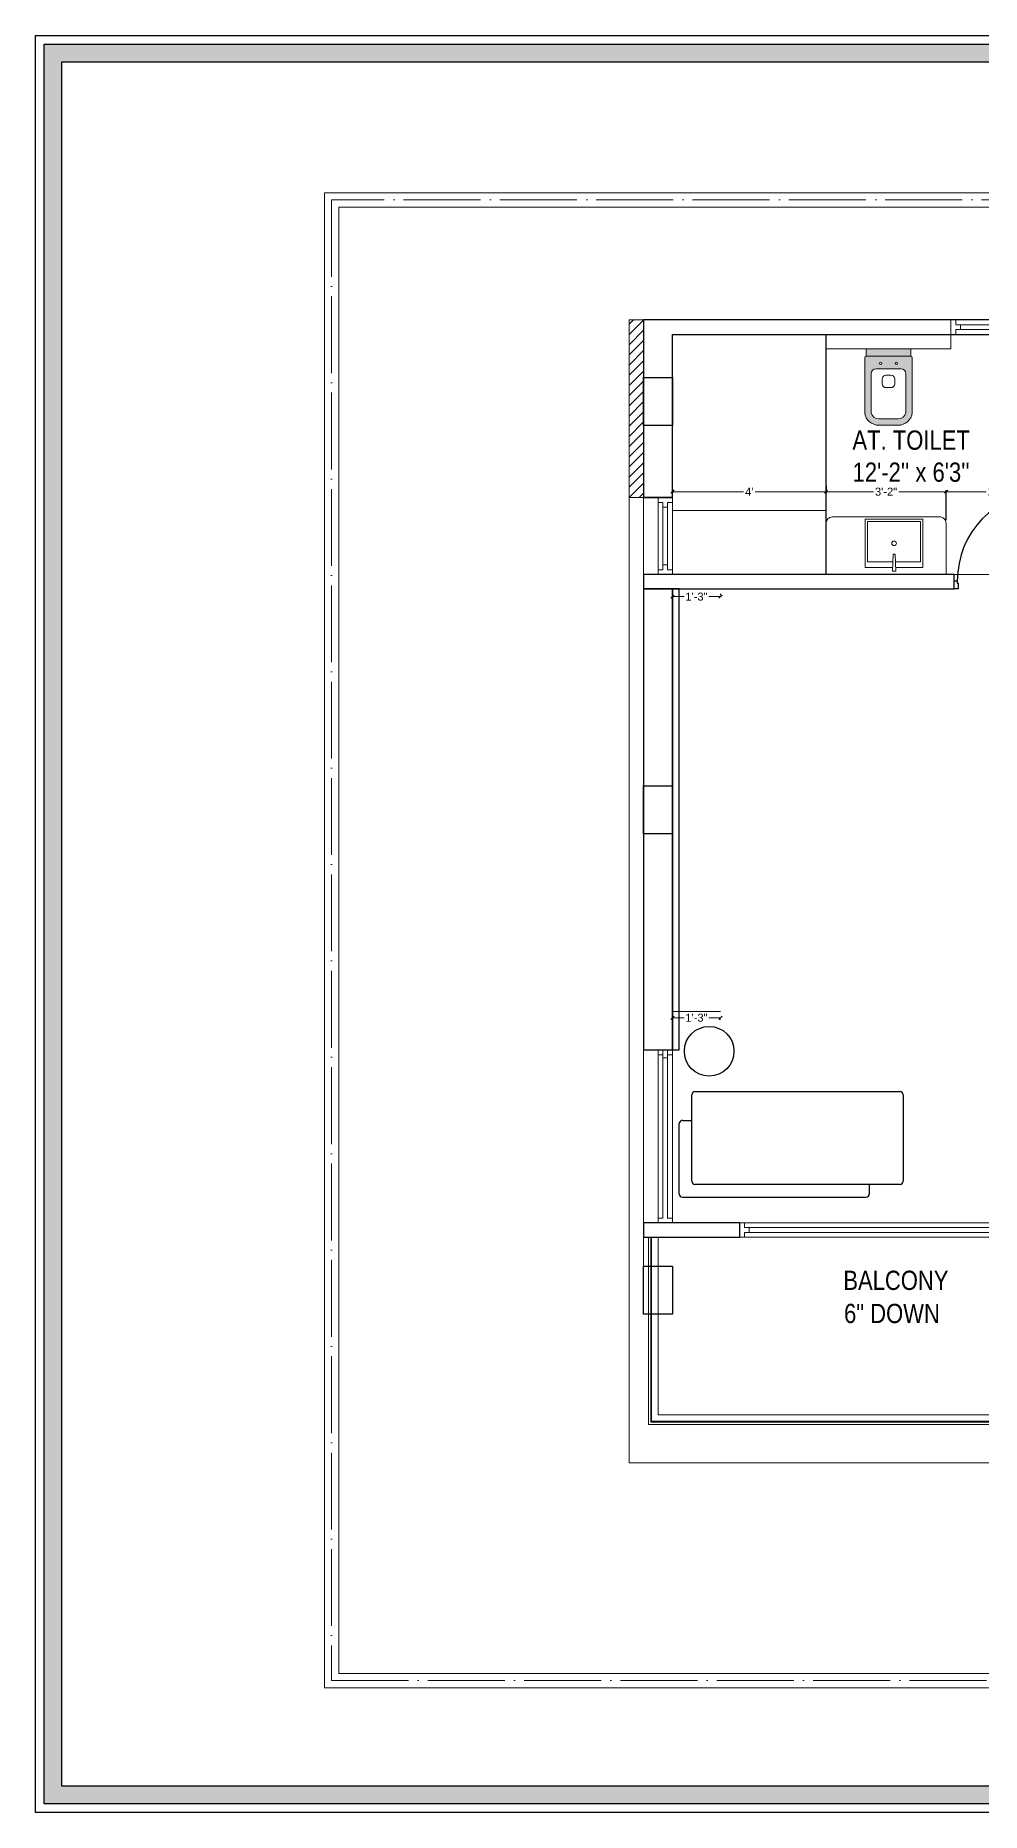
# Model space of a CAD drawing. Header units: millimetres. Extents: x 56222 to 154462, y -172610 to -121287.
# Drawn here: x 152780 to 153075, y -172610 to -172055 of the extents above; entities that cross this region are included whole.
import ezdxf

# ---------------------------------------------------------------- set-up
doc = ezdxf.new("R2010")
doc.units = ezdxf.units.MM
doc.header["$MEASUREMENT"] = 0
doc.header["$PDMODE"] = 35
doc.linetypes.add('ACAD_ISO04W100', pattern=[30, 24, -3, 0, -3])
doc.layers.get('Defpoints').update_dxf_attribs({"color": 220})
doc.layers.add('AR DOOR', color=40, linetype='Continuous')
doc.layers.add('AR ELE-5', color=134, linetype='Continuous')
for name, color, linetype, lineweight in [('COLUMN', 1, 'Continuous', 30), ('dim05', 1, 'Continuous', 13), ('FIRST FLOOR', 7, 'Continuous', 9), ('FIRST FLOOR ( DW_RAIL )', 7, 'Continuous', 9), ('FIRST FLOOR ( TEXT )', 7, 'Continuous', 9), ('FIRST FLOOR_( PLine )_', 251, 'Continuous', 30), ('FURNITURE', 34, 'Continuous', 9), ('GROUND FLOOR', 7, 'Continuous', 9), ('GROUND FLOOR  ( DIM )', 7, 'Continuous', 9), ('NAME PLATE', 7, 'Continuous', 25), ('wall', 7, 'Continuous', 30)]:
    doc.layers.add(name, color=color, linetype=linetype, lineweight=lineweight)
doc.styles.add('Arial', font='arial.ttf')
doc.styles.add('KATHA', font='swissc.ttf')
doc.styles.get("Standard").update_dxf_attribs({"font": 'arial.ttf', "height": 6})
doc.dimstyles.new('ISO-25', dxfattribs={"dimtxt": 2.5, "dimasz": 1, "dimexe": 0.5, "dimexo": 1, "dimtad": 0, "dimdec": 1, "dimlunit": 4, "dimtxsty": 'Standard', "dimblk": 'OBLIQUE', "dimcen": 2.5, "dimclrd": 1, "dimclre": 1, "dimclrt": 5, "dimadec": 0, "dimazin": 0, "dimtfac": 1, "dimtdec": 1, "dimtmove": 0, "dimatfit": 3, "dimfxl": 1, "dimlwd": -1, "dimarcsym": 0})

# ---------------------------------------------------------------- blocks, each defined once
blk = doc.blocks.new('*U140')
for points in [[(0, 0), (0, 1120), (-30, 1120), (-30, 0)], [(40, 0), (0, 0), (0, -30), (-10, -30), (-10, -100), (40, -100)], [(-1160, 0), (-1120, 0), (-1120, -30), (-1110, -30), (-1110, -100), (-1160, -100)]]:
    blk.add_lwpolyline(points, close=True)
at = {"layer": 'AR ELE-5', "linetype": 'ByBlock', "ltscale": 15}
blk.add_arc((2, -1), 1122, 92.373, 179.9653, dxfattribs=at)
blk = doc.blocks.new('LAYOUT FILE')
at = {"layer": 'NAME PLATE', "true_color": 0xd39e00}
h = blk.add_hatch(color=42, dxfattribs=at)
h.paths.add_polyline_path([(3346889.83, -513806.18), (3346889.83, -514260.7), (3347535.56, -514260.7), (3347535.56, -513806.18)])
h.paths.add_polyline_path([(3346894.36, -513810.71), (3347531.03, -513810.71), (3347531.03, -514256.17), (3346894.36, -514256.17)], flags=16)
at = {"layer": 'NAME PLATE', "color": 42, "true_color": 0xd39e00}
for points in [[(3346887.56, -513803.91), (3347537.83, -513803.91), (3347537.83, -514262.96), (3346887.56, -514262.96)], [(3346889.83, -513806.18), (3347535.56, -513806.18), (3347535.56, -514260.7), (3346889.83, -514260.7)], [(3346894.36, -513810.71), (3347531.03, -513810.71), (3347531.03, -514256.17), (3346894.36, -514256.17)]]:
    blk.add_lwpolyline(points, close=True, dxfattribs=at)
blk = doc.blocks.new('A$C3EC62B37')
at = {"layer": 'FURNITURE', "lineweight": 30, "ltscale": 0.25, "true_color": 0xffffff}
h = blk.add_hatch(color=7, dxfattribs=at)
h.dxf.hatch_style = 1
h.paths.add_polyline_path([(-12.22, 0), (-12.22, 2.35), (-26.26, 2.35), (-26.26, 0)])
h.paths.add_polyline_path([(-26.26, 2.35), (-12.22, 2.35, 0.414214), (-11.83, 2.74), (-11.83, 19.96, 0.388639), (-16.24, 23.87), (-22.38, 23.87, 0.379499), (-26.65, 19.96), (-26.65, 2.74, 0.414214)])
h.paths.add_polyline_path([(-15.35, 6.26), (-23.13, 6.26, -0.414214), (-24.7, 7.83), (-24.7, 19.96, -0.349567), (-22.37, 21.91), (-16.24, 21.91, -0.364948), (-13.78, 19.96), (-13.78, 7.83, -0.414214)], flags=16)
h.paths.add_polyline_path([(-18.46, 8.22), (-20.02, 8.22, -0.414214), (-21.2, 9.39), (-21.2, 10.96, -0.414214), (-20.02, 12.13), (-18.46, 12.13, -0.414214), (-17.28, 10.96), (-17.28, 9.39, -0.414214)], flags=0)
h.paths.add_polyline_path([(-22.06, 4.53, -1), (-21.27, 4.53, -1)], flags=16)
at = {"layer": 'FURNITURE', "color": 0, "linetype": 'ByBlock', "lineweight": -2}
for p, q in [((-22.24, 23.87), (-16.24, 23.87)), ((-26.65, 2.74), (-26.65, 19.96)), ((-24.7, 7.83), (-24.7, 19.96)), ((-22.24, 21.91), (-16.24, 21.91)), ((-13.78, 7.83), (-13.78, 19.96)), ((-11.83, 2.74), (-11.83, 19.96)), ((-20.02, 12.13), (-18.46, 12.13)), ((-23.13, 6.26), (-15.35, 6.26)), ((-21.2, 9.39), (-21.2, 10.96)), ((-20.02, 8.22), (-18.46, 8.22)), ((-17.28, 9.39), (-17.28, 10.96)), ((-26.26, 2.35), (-12.22, 2.35)), ((-26.26, 2.35), (-26.26, 0)), ((-26.26, 0), (-12.22, 0)), ((-26.26, 0), (-12.22, 0)), ((-12.22, 2.35), (-12.22, 0))]:
    blk.add_line(p, q, dxfattribs=at)
for centre in [(-21.66, 4.53), (-16.81, 4.53)]:
    blk.add_circle(centre, 0.391, dxfattribs=at)
for centre, radius, start, end in [((-22.31, 19.5), 4.37, 89.0873, 174.0395), ((-16.17, 19.5), 4.37, 5.9605, 90.9127), ((-22.31, 19.48), 2.44, 88.437, 168.6348), ((-16.17, 19.48), 2.44, 11.3652, 91.563), ((-20.02, 10.96), 1.17, 90, 180), ((-18.46, 10.96), 1.17, 0, 90), ((-23.13, 7.83), 1.57, 180, 270), ((-20.02, 9.39), 1.17, 180, 270), ((-18.46, 9.39), 1.17, 270, 0), ((-15.35, 7.83), 1.57, 270, 0), ((-26.26, 2.74), 0.391, 180, 270), ((-12.22, 2.74), 0.391, 270, 0)]:
    blk.add_arc(centre, radius, start, end, dxfattribs=at)
blk = doc.blocks.new('_Oblique')
at = {"layer": 'wall', "color": 0, "lineweight": -2}
blk.add_line((-0.5, -0.5), (0.5, 0.5), dxfattribs=at)
blk = doc.blocks.new('*D503')
at = {"layer": 'Defpoints', "color": 0, "transparency": 16777216}
for p in [(152978.91, -172195.96), (153026.91, -172195.05), (153026.91, -172197.76)]:
    blk.add_point(p, dxfattribs=at)
at = {"layer": 'dim05', "color": 1, "linetype": 'Continuous', "lineweight": -2, "transparency": 16777216}
for p, q in [((152978.91, -172196.96), (152978.91, -172198.26)), ((153026.91, -172196.05), (153026.91, -172198.26))]:
    blk.add_line(p, q, dxfattribs=at)
at = {"layer": 'dim05', "color": 1, "linetype": 'Continuous', "transparency": 16777216}
for p, q in [((152978.91, -172197.76), (153001.09, -172197.76)), ((153026.91, -172197.76), (153004.74, -172197.76))]:
    blk.add_line(p, q, dxfattribs=at)
at = {"layer": 'dim05', "color": 1, "transparency": 16777216, "rotation": 180}
blk.add_blockref('_Oblique', (152978.91, -172197.76), dxfattribs=at)
at = {"layer": 'dim05', "color": 1, "transparency": 16777216}
blk.add_blockref('_Oblique', (153026.91, -172197.76), dxfattribs=at)
at = {"layer": 'dim05', "color": 5, "lineweight": 25, "transparency": 16777216, "insert": (153002.91, -172197.76), "char_height": 2.5, "attachment_point": 5, "style": 'Arial'}
blk.add_mtext("4'", dxfattribs=at)
blk = doc.blocks.new('*D504')
at = {"layer": 'Defpoints', "color": 0, "transparency": 16777216}
for p in [(153026.91, -172195.05), (153064.41, -172197.76), (153064.41, -172207.61)]:
    blk.add_point(p, dxfattribs=at)
at = {"layer": 'dim05', "color": 1, "linetype": 'Continuous', "lineweight": -2, "transparency": 16777216}
for p, q in [((153026.91, -172196.05), (153026.91, -172198.26)), ((153064.41, -172206.61), (153064.41, -172197.26))]:
    blk.add_line(p, q, dxfattribs=at)
at = {"layer": 'dim05', "color": 1, "linetype": 'Continuous', "transparency": 16777216}
for p, q in [((153026.91, -172197.76), (153041.72, -172197.76)), ((153064.41, -172197.76), (153049.61, -172197.76))]:
    blk.add_line(p, q, dxfattribs=at)
at = {"layer": 'dim05', "color": 1, "transparency": 16777216, "rotation": 180}
blk.add_blockref('_Oblique', (153026.91, -172197.76), dxfattribs=at)
at = {"layer": 'dim05', "color": 1, "transparency": 16777216}
blk.add_blockref('_Oblique', (153064.41, -172197.76), dxfattribs=at)
at = {"layer": 'dim05', "color": 5, "lineweight": 25, "transparency": 16777216, "insert": (153045.66, -172197.76), "char_height": 2.5, "attachment_point": 5, "style": 'Arial'}
blk.add_mtext('3\'-2"', dxfattribs=at)
blk = doc.blocks.new('*D505')
at = {"layer": 'Defpoints', "color": 0, "transparency": 16777216}
for p in [(153097.41, -172197.76), (153097.41, -172198.02), (153064.41, -172207.61)]:
    blk.add_point(p, dxfattribs=at)
at = {"layer": 'dim05', "color": 1, "linetype": 'Continuous', "lineweight": -2, "transparency": 16777216}
for p, q in [((153064.41, -172206.61), (153064.41, -172197.26)), ((153097.41, -172197.02), (153097.41, -172197.26))]:
    blk.add_line(p, q, dxfattribs=at)
at = {"layer": 'dim05', "color": 1, "linetype": 'Continuous', "transparency": 16777216}
for p, q in [((153064.41, -172197.76), (153076.95, -172197.76)), ((153097.41, -172197.76), (153084.88, -172197.76))]:
    blk.add_line(p, q, dxfattribs=at)
at = {"layer": 'dim05', "color": 1, "transparency": 16777216, "rotation": 180}
blk.add_blockref('_Oblique', (153064.41, -172197.76), dxfattribs=at)
at = {"layer": 'dim05', "color": 1, "transparency": 16777216}
blk.add_blockref('_Oblique', (153097.41, -172197.76), dxfattribs=at)
at = {"layer": 'dim05', "color": 5, "lineweight": 25, "transparency": 16777216, "insert": (153080.91, -172197.76), "char_height": 2.5, "attachment_point": 5, "style": 'Arial'}
blk.add_mtext('2\'-9"', dxfattribs=at)
blk = doc.blocks.new('*D508')
at = {"layer": 'Defpoints', "color": 0, "transparency": 16777216}
for p in [(152978.91, -172361.71), (152993.91, -172361.71), (152993.91, -172362.07)]:
    blk.add_point(p, dxfattribs=at)
at = {"layer": 'dim05', "color": 1, "linetype": 'Continuous', "transparency": 16777216}
for p, q in [((152978.91, -172362.07), (152982.58, -172362.07)), ((152993.91, -172362.07), (152990.24, -172362.07))]:
    blk.add_line(p, q, dxfattribs=at)
at = {"layer": 'dim05', "color": 1, "linetype": 'Continuous', "lineweight": -2, "transparency": 16777216}
for p, q in [((152978.91, -172362.71), (152978.91, -172362.57)), ((152993.91, -172362.71), (152993.91, -172362.57))]:
    blk.add_line(p, q, dxfattribs=at)
at = {"layer": 'dim05', "color": 1, "transparency": 16777216, "rotation": 180}
blk.add_blockref('_Oblique', (152978.91, -172362.07), dxfattribs=at)
at = {"layer": 'dim05', "color": 1, "transparency": 16777216}
blk.add_blockref('_Oblique', (152993.91, -172362.07), dxfattribs=at)
at = {"layer": 'dim05', "color": 5, "lineweight": 25, "transparency": 16777216, "insert": (152986.41, -172362.07), "char_height": 2.5, "attachment_point": 5, "style": 'Arial'}
blk.add_mtext('1\'-3"', dxfattribs=at)
blk = doc.blocks.new('*D509')
at = {"layer": 'Defpoints', "color": 0, "transparency": 16777216}
for p in [(152978.91, -172230.53), (152993.91, -172230.69), (152978.91, -172235.05)]:
    blk.add_point(p, dxfattribs=at)
at = {"layer": 'dim05', "color": 1, "linetype": 'Continuous', "lineweight": -2, "transparency": 16777216}
for p, q in [((152978.91, -172234.05), (152978.91, -172230.03)), ((152993.91, -172229.69), (152993.91, -172230.03))]:
    blk.add_line(p, q, dxfattribs=at)
at = {"layer": 'dim05', "color": 1, "linetype": 'Continuous', "transparency": 16777216}
for p, q in [((152978.91, -172230.53), (152982.58, -172230.53)), ((152993.91, -172230.53), (152990.24, -172230.53))]:
    blk.add_line(p, q, dxfattribs=at)
at = {"layer": 'dim05', "color": 1, "transparency": 16777216, "rotation": 180}
blk.add_blockref('_Oblique', (152978.91, -172230.53), dxfattribs=at)
at = {"layer": 'dim05', "color": 1, "transparency": 16777216}
blk.add_blockref('_Oblique', (152993.91, -172230.53), dxfattribs=at)
at = {"layer": 'dim05', "color": 5, "lineweight": 25, "transparency": 16777216, "insert": (152986.41, -172230.53), "char_height": 2.5, "attachment_point": 5, "style": 'Arial'}
blk.add_mtext('1\'-3"', dxfattribs=at)

msp = doc.modelspace()

# ---------------------------------------------------------------- hatches: boundary and pattern name
at = {"layer": 'GROUND FLOOR  ( DIM )'}
h = msp.add_hatch(dxfattribs=at)
h.set_pattern_fill('ANSI31', color=256, scale=18, style=0)
h.set_pattern_definition([(45, (14702.0527, -4910.0656), (-1.590990258, 1.590990258), [])])
h.paths.add_polyline_path([(152965.4144, -172144.1149), (152969.9144, -172144.1149), (152969.9144, -172199.6149), (152965.4144, -172199.6149)])

# ---------------------------------------------------------------- linework, layer by layer
at = {"color": 5}
msp.add_circle((152990.3782, -172372.5176), 7.7517, dxfattribs=at)
at = {"layer": 'COLUMN'}
for points in [[(152969.9144, -172162.1149), (152978.9144, -172162.1149), (152978.9144, -172177.1149), (152969.9144, -172177.1149)], [(152969.9144, -172289.6149), (152978.9144, -172289.6149), (152978.9144, -172304.6149), (152969.9144, -172304.6149)], [(152969.9144, -172439.6149), (152978.9144, -172439.6149), (152978.9144, -172454.6149), (152969.9144, -172454.6149)]]:
    msp.add_lwpolyline(points, close=True, dxfattribs=at)
at = {"layer": 'FIRST FLOOR'}
for p, q in [((152969.9144, -172144.1149), (152969.9144, -172454.6149)), ((152969.9144, -172144.1149), (153370.4144, -172144.1149)), ((152978.9144, -172223.6149), (152978.9144, -172148.6149)), ((152978.9144, -172148.6149), (153124.4144, -172148.6149)), ((152969.9144, -172223.6149), (153124.4144, -172223.6149)), ((153066.9144, -172228.1149), (153066.9144, -172223.6149)), ((152969.9144, -172228.1149), (153066.9144, -172228.1149)), ((152969.9144, -172372.1149), (152978.9144, -172372.1149)), ((152999.9144, -172426.1149), (152969.9144, -172426.1149)), ((152999.9144, -172426.1149), (152999.9144, -172430.6149)), ((152978.9144, -172454.6149), (152969.9144, -172454.6149))]:
    msp.add_line(p, q, dxfattribs=at)
at = {"layer": 'FIRST FLOOR ( DW_RAIL )'}
for points in [[(152965.4144, -172144.1149), (153370.4144, -172144.1148), (153370.4144, -172454.6149), (153361.4144, -172454.6149), (153341.6097, -172454.6149), (153301.2726, -172454.6149), (153275.9144, -172454.6149), (153133.4144, -172454.6149), (153133.4144, -172501.1149), (152965.4144, -172501.1149)], [(153089.9144, -172144.1149), (153088.4144, -172144.1149), (153088.4144, -172145.6149), (153086.9144, -172145.6149), (153086.9144, -172147.1149), (153068.9144, -172147.1149), (153068.9144, -172145.6149), (153067.4144, -172145.6149), (153067.4144, -172144.1149), (153065.9144, -172144.1149), (153065.9144, -172148.6149), (153067.4144, -172148.6149), (153067.4144, -172147.1149), (153068.9144, -172147.1149), (153068.9144, -172145.6149), (153086.9144, -172145.6149), (153086.9144, -172147.1149), (153088.4144, -172147.1149), (153088.4144, -172148.6149), (153089.9144, -172148.6149), (153089.9144, -172144.1149), (153065.9144, -172144.1149), (153065.9144, -172148.6149), (153089.9144, -172148.6149)], [(152974.4144, -172199.6149), (152974.4144, -172201.1149), (152975.9144, -172201.1149), (152975.9144, -172202.6149), (152977.4144, -172202.6149), (152977.4144, -172220.6149), (152975.9144, -172220.6149), (152975.9144, -172222.1149), (152974.4144, -172222.1149), (152974.4144, -172223.6149), (152978.9144, -172223.6149), (152978.9144, -172222.1149), (152977.4144, -172222.1149), (152977.4144, -172220.6149), (152975.9144, -172220.6149), (152975.9144, -172202.6149), (152977.4144, -172202.6149), (152977.4144, -172201.1149), (152978.9144, -172201.1149), (152978.9144, -172199.6149), (152974.4144, -172199.6149), (152974.4144, -172223.6149), (152978.9144, -172223.6149), (152978.9144, -172199.6149)], [(152974.4144, -172372.1149), (152974.4144, -172373.6149), (152975.9144, -172373.6149), (152975.9144, -172372.1149), (152977.4144, -172372.1149), (152977.4144, -172374.6207), (152975.9144, -172374.6207), (152975.9144, -172424.6149), (152974.4144, -172424.6149), (152974.4144, -172426.1149), (152978.9144, -172426.1149), (152978.9144, -172424.6149), (152977.4144, -172424.6149), (152977.4144, -172374.6207), (152975.9144, -172374.6207), (152975.9144, -172372.1149), (152977.4144, -172372.1149), (152977.4144, -172373.6149), (152978.9144, -172373.6149), (152978.9144, -172372.1149), (152974.4144, -172372.1149), (152974.4144, -172426.1149), (152978.9144, -172426.1149), (152978.9144, -172372.1149)], [(152971.4144, -172430.6149), (152974.4144, -172430.6149), (152974.4144, -172486.1149), (153128.9144, -172486.1149), (153128.9144, -172488.1149), (152972.4144, -172488.1149), (152972.4144, -172430.6149), (152972.1144, -172430.6149), (152972.1144, -172488.4149), (153128.9144, -172488.4149), (153128.9144, -172486.1149), (152974.4144, -172486.1149), (152974.4144, -172430.6149), (152971.4144, -172430.6149), (152971.4144, -172489.1149), (153128.9144, -172489.1149), (153128.9144, -172486.1149), (152974.4144, -172486.1149), (152974.4144, -172430.6149)], [(153107.9144, -172426.1149), (153106.4144, -172426.1149), (153106.4144, -172427.6149), (153104.9144, -172427.6149), (153104.9144, -172429.1149), (153002.9144, -172429.1149), (153002.9144, -172427.6149), (153001.4144, -172427.6149), (153001.4144, -172426.1149), (152999.9144, -172426.1149), (152999.9144, -172430.6149), (153001.4144, -172430.6149), (153001.4144, -172429.1149), (153002.9144, -172429.1149), (153002.9144, -172427.6149), (153104.9144, -172427.6149), (153104.9144, -172429.1149), (153106.4144, -172429.1149), (153106.4144, -172430.6149), (153107.9144, -172430.6149), (153107.9144, -172426.1149), (152999.9144, -172426.1149), (152999.9144, -172430.6149), (153107.9144, -172430.6149)]]:
    msp.add_lwpolyline(points, close=True, dxfattribs=at)
msp.add_lwpolyline([(153133.4144, -172454.6149), (153133.4144, -172501.1149), (152965.4144, -172501.1149), (152965.4144, -172144.1149), (152969.9144, -172144.1149)], dxfattribs=at)
at = {"layer": 'FIRST FLOOR_( PLine )_'}
for points in [[(153224.9144, -172280.1149), (153224.9144, -172300.1149), (153133.4144, -172300.1149), (153133.4144, -172228.1149), (153194.9144, -172228.1149), (153194.9144, -172223.6149), (153133.4144, -172223.6149), (153133.4144, -172144.1149), (152969.9144, -172144.1149), (152969.9144, -172199.6149)], [(152978.9144, -172199.6149), (152969.9144, -172199.6149), (152978.9144, -172199.6149), (152978.9144, -172148.6149), (153124.4144, -172148.6149), (153124.4144, -172223.6149), (153112.4144, -172223.6149), (153112.4144, -172228.1149), (153112.4144, -172223.6149)]]:
    msp.add_lwpolyline(points, dxfattribs=at)
for points in [[(153066.9144, -172223.6149), (152969.9144, -172223.6149), (152969.9144, -172228.1149), (153066.9144, -172228.1149)], [(152978.9144, -172228.1149), (152969.9144, -172228.1149), (152969.9144, -172372.1149), (152978.9144, -172372.1149)], [(152999.9144, -172426.1149), (152969.9144, -172426.1149), (152969.9144, -172430.6149), (152999.9144, -172430.6149)]]:
    msp.add_lwpolyline(points, close=True, dxfattribs=at)
at = {"layer": 'FURNITURE', "color": 5, "lineweight": 30, "ltscale": 10000}
msp.add_line((153026.9144, -172223.6149), (153026.9144, -172148.6149), dxfattribs=at)
at = {"layer": 'FURNITURE'}
msp.add_line((152993.9158, -172360.1149), (152978.9144, -172360.1149), dxfattribs=at)
at = {"layer": 'FURNITURE', "lineweight": 30}
for p, q in [((152985.0165, -172413.1227), (152985.0165, -172386.1227)), ((152986.0165, -172385.1227), (153050.0165, -172385.1227)), ((153051.0165, -172386.1227), (153051.0165, -172413.1227)), ((152981.0165, -172417.1227), (152981.0165, -172395.1227)), ((152982.0165, -172394.1227), (152985.0165, -172394.1227)), ((153040.4199, -172414.1227), (152986.0165, -172414.1227)), ((153050.0165, -172414.1227), (153040.4199, -172414.1227)), ((153040.4199, -172414.1227), (153040.4199, -172417.1227)), ((152982.0165, -172418.1227), (153039.4199, -172418.1227))]:
    msp.add_line(p, q, dxfattribs=at)
at = {"layer": 'FURNITURE'}
for points in [[(153065.9144, -172153.1149), (153065.9144, -172148.6149), (153026.9144, -172148.6149), (153026.9144, -172153.1149)], [(153026.9144, -172203.6149), (153026.9144, -172223.6149), (152978.9144, -172223.6149), (152978.9144, -172203.6149)], [(153047.8787, -172217.232), (153048.4504, -172217.2316), (153048.7082, -172222.5283), (153047.628, -172222.5291)]]:
    msp.add_lwpolyline(points, close=True, dxfattribs=at)
msp.add_lwpolyline([(153064.4144, -172223.6149), (153026.9144, -172223.6149), (153026.9144, -172207.6091, -0.41421322), (153028.9144, -172205.6091), (153062.4144, -172205.6091, -0.4142139), (153064.4144, -172207.6091)], format="xyb", close=True, dxfattribs=at)
for points in [[(153048.6556, -172221.4481), (153057.1667, -172221.4337), (153057.1579, -172206.3397), (153039.1579, -172206.3604), (153039.1667, -172221.4543), (153047.6791, -172221.4488)], [(153048.568, -172219.6478), (153056.4453, -172219.6337), (153056.4382, -172207.0604), (153039.8786, -172207.08), (153039.8857, -172219.6534), (153047.7643, -172219.6483)]]:
    msp.add_lwpolyline(points, dxfattribs=at)
at = {"layer": 'FURNITURE', "lineweight": 30}
msp.add_lwpolyline([(152981.0133, -172372.1149), (152981.0133, -172228.1149), (152978.9144, -172228.1149), (152978.9144, -172372.1149)], close=True, dxfattribs=at)
at = {"layer": 'FURNITURE'}
msp.add_circle((153048.1623, -172213.8867), 0.7202, dxfattribs=at)
at = {"layer": 'FURNITURE', "lineweight": 30}
for centre, start, end in [((152986.0165, -172386.1227), 90, 180), ((153050.0165, -172386.1227), 0, 90), ((152982.0165, -172395.1227), 90, 180), ((152986.0165, -172413.1227), 180, 270), ((153050.0165, -172413.1227), 270, 0), ((153050.0165, -172413.1227), 270, 0), ((152982.0165, -172417.1227), 180, 270), ((153039.4199, -172417.1227), 270, 0)]:
    msp.add_arc(centre, 1, start, end, dxfattribs=at)
at = {"layer": 'GROUND FLOOR'}
for p, q in [((152870.1644, -172104.3649), (153370.4144, -172104.3649)), ((152870.1644, -172104.3649), (152870.1644, -172571.3649)), ((152874.6644, -172108.8649), (153370.4144, -172108.8649)), ((152874.6644, -172108.8649), (152874.6644, -172566.8649)), ((152874.6644, -172566.8649), (153370.4144, -172566.8649)), ((152870.1644, -172571.3649), (153370.4144, -172571.3649))]:
    msp.add_line(p, q, dxfattribs=at)
at = {"layer": 'GROUND FLOOR', "color": 1, "linetype": 'ACAD_ISO04W100'}
msp.add_lwpolyline([(153370.4144, -172106.6149), (152872.4144, -172106.6149), (152872.4144, -172569.1149), (153370.4144, -172569.1149)], dxfattribs=at)
at = {"layer": 'GROUND FLOOR  ( DIM )'}
msp.add_lwpolyline([(152969.9144, -172144.1149), (152965.4144, -172144.1149), (152965.4144, -172199.6149), (152978.9144, -172199.6149)], dxfattribs=at)
msp.add_lwpolyline([(152965.4144, -172144.1149), (152969.9144, -172144.1149), (152969.9144, -172199.6149), (152965.4144, -172199.6149)], close=True, dxfattribs=at)

# ---------------------------------------------------------------- block references
at = {"layer": 'AR DOOR', "linetype": 'ByBlock', "lineweight": -2, "extrusion": (0, 0, -1), "xscale": -0.02500000000004329, "yscale": 0.02500000000004329, "zscale": -0.02500000000004329}
msp.add_blockref('*U140', (-153095.9144, -172225.6149), dxfattribs=at)
at = {"layer": 'FURNITURE', "xscale": -1, "rotation": 180}
msp.add_blockref('A$C3EC62B37', (153065.6533, -172153.1149), dxfattribs=at)
at = {"layer": 'NAME PLATE', "lineweight": 0, "xscale": 1.209046105522275, "yscale": 1.209046105522275, "zscale": 1.209046105522275}
msp.add_blockref('LAYOUT FILE', (-3893761.4765, 449157.3491, 0.1256), dxfattribs=at)

# ---------------------------------------------------------------- texts
at = {"layer": 'FIRST FLOOR ( TEXT )', "char_height": 6, "attachment_point": 5, "style": 'KATHA'}
for s, insert in [("AT. TOILET\\P12'-2'' x 6'3''", (153053.4901, -172186.679)), ('BALCONY', (153048.731, -172444.1166))]:
    msp.add_mtext(s, dxfattribs=dict(at, insert=insert))
at = {"layer": 'FIRST FLOOR ( TEXT )', "color": 5, "insert": (153047.4949, -172454.4608), "char_height": 6, "attachment_point": 5, "style": 'KATHA'}
msp.add_mtext('6" DOWN', dxfattribs=at)

# ---------------------------------------------------------------- dimensions: what is measured, and where the dimension line sits
at = {"layer": 'dim05', "color": 27, "lineweight": 25, "true_color": 0x7d5120}
for base, p1, p2, picture, middle in [((153026.9144, -172197.7609), (152978.9144, -172195.9555), (153026.9144, -172195.0528), '*D503', (153002.9144, -172197.7609)), ((153064.4144186404, -172197.760937994), (153026.9144186405, -172195.0528230957), (153064.4144186404, -172207.6090673053), '*D504', (153045.6644186405, -172197.760937994)), ((153097.4144, -172197.7609), (153064.4144, -172207.6091), (153097.4144, -172198.0225), '*D505', (153080.9144, -172197.7609)), ((152978.9144, -172230.5304), (152993.9144, -172230.688), (152978.9144, -172235.0474), '*D509', (152986.4144, -172230.5304)), ((152993.9146, -172362.0735), (152978.9144, -172361.7115), (152993.9146, -172361.7128), '*D508', (152986.4145, -172362.0735))]:
    dim = msp.add_linear_dim(base=base, p1=p1, p2=p2, dimstyle='ISO-25', override={"dimdec": 0, "dimtxsty": 'Arial'}, dxfattribs=at)
    dim.commit()
    dim.dimension.update_dxf_attribs({"geometry": picture, "text_midpoint": middle})

doc.saveas('drawing.dxf')
